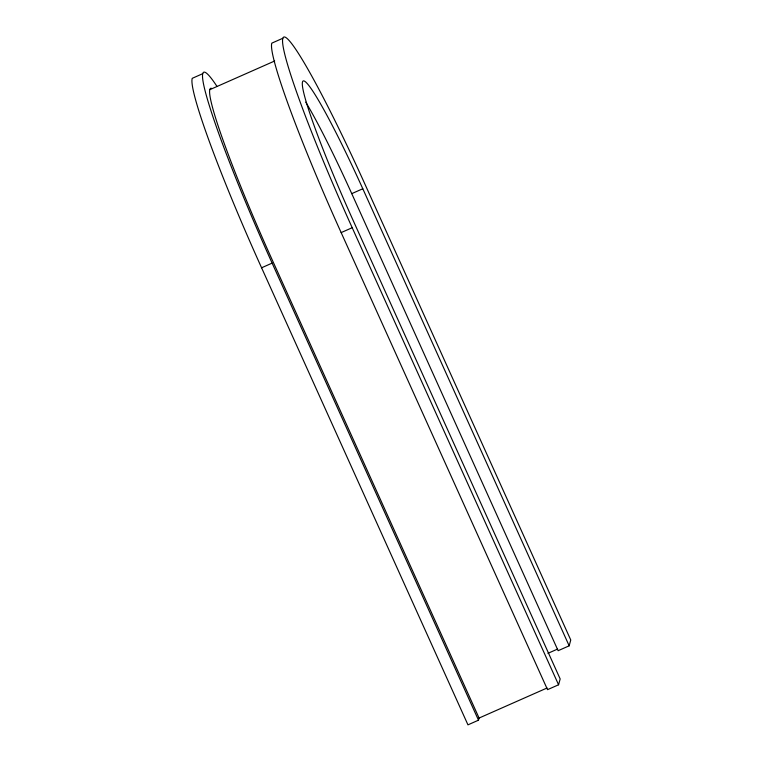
<?xml version="1.0" encoding="UTF-8"?>
<svg xmlns="http://www.w3.org/2000/svg" width="763" height="763" viewBox="0 0 763 763"><rect width="100%" height="100%" fill="white"/><g stroke="black" fill="none" stroke-linecap="round" stroke-linejoin="round"><path stroke-width="1.14" d="M202.786 73.658L192.247 78.322A184.179 14.697 66.1 0 0 261.585 267.784L467.957 724.85L478.496 720.186L479.078 718.05L272.706 260.984A166.611 13.295 66.1 0 1 211.284 88.241M569.169 645.822L570.753 639.976L364.38 182.91A184.179 14.697 66.1 0 0 282.863 38.255L271.819 43.138A184.179 14.697 66.1 0 0 341.156 232.601L547.529 689.666L558.573 684.783L560.166 678.936L353.794 221.88A136.129 10.863 66.1 0 1 302.539 81.841A136.129 10.863 66.1 0 1 362.797 188.757L569.169 645.822L558.125 650.705L351.753 193.64A136.129 10.863 66.1 0 0 305.763 102.156M209.987 89.595L274.699 60.983M351.753 193.64L362.797 188.757M261.585 267.784L272.124 263.121A184.179 14.697 66.1 0 1 209.472 106.038A184.179 14.697 66.1 0 1 216.969 86.391M341.156 232.601L352.201 227.717A184.179 14.697 66.1 0 1 282.863 38.255M547.92 653.338L557.629 649.046M479.078 718.05L547.033 688.007M352.201 227.717L558.573 684.783M272.124 263.121L478.496 720.186"/></g></svg>
